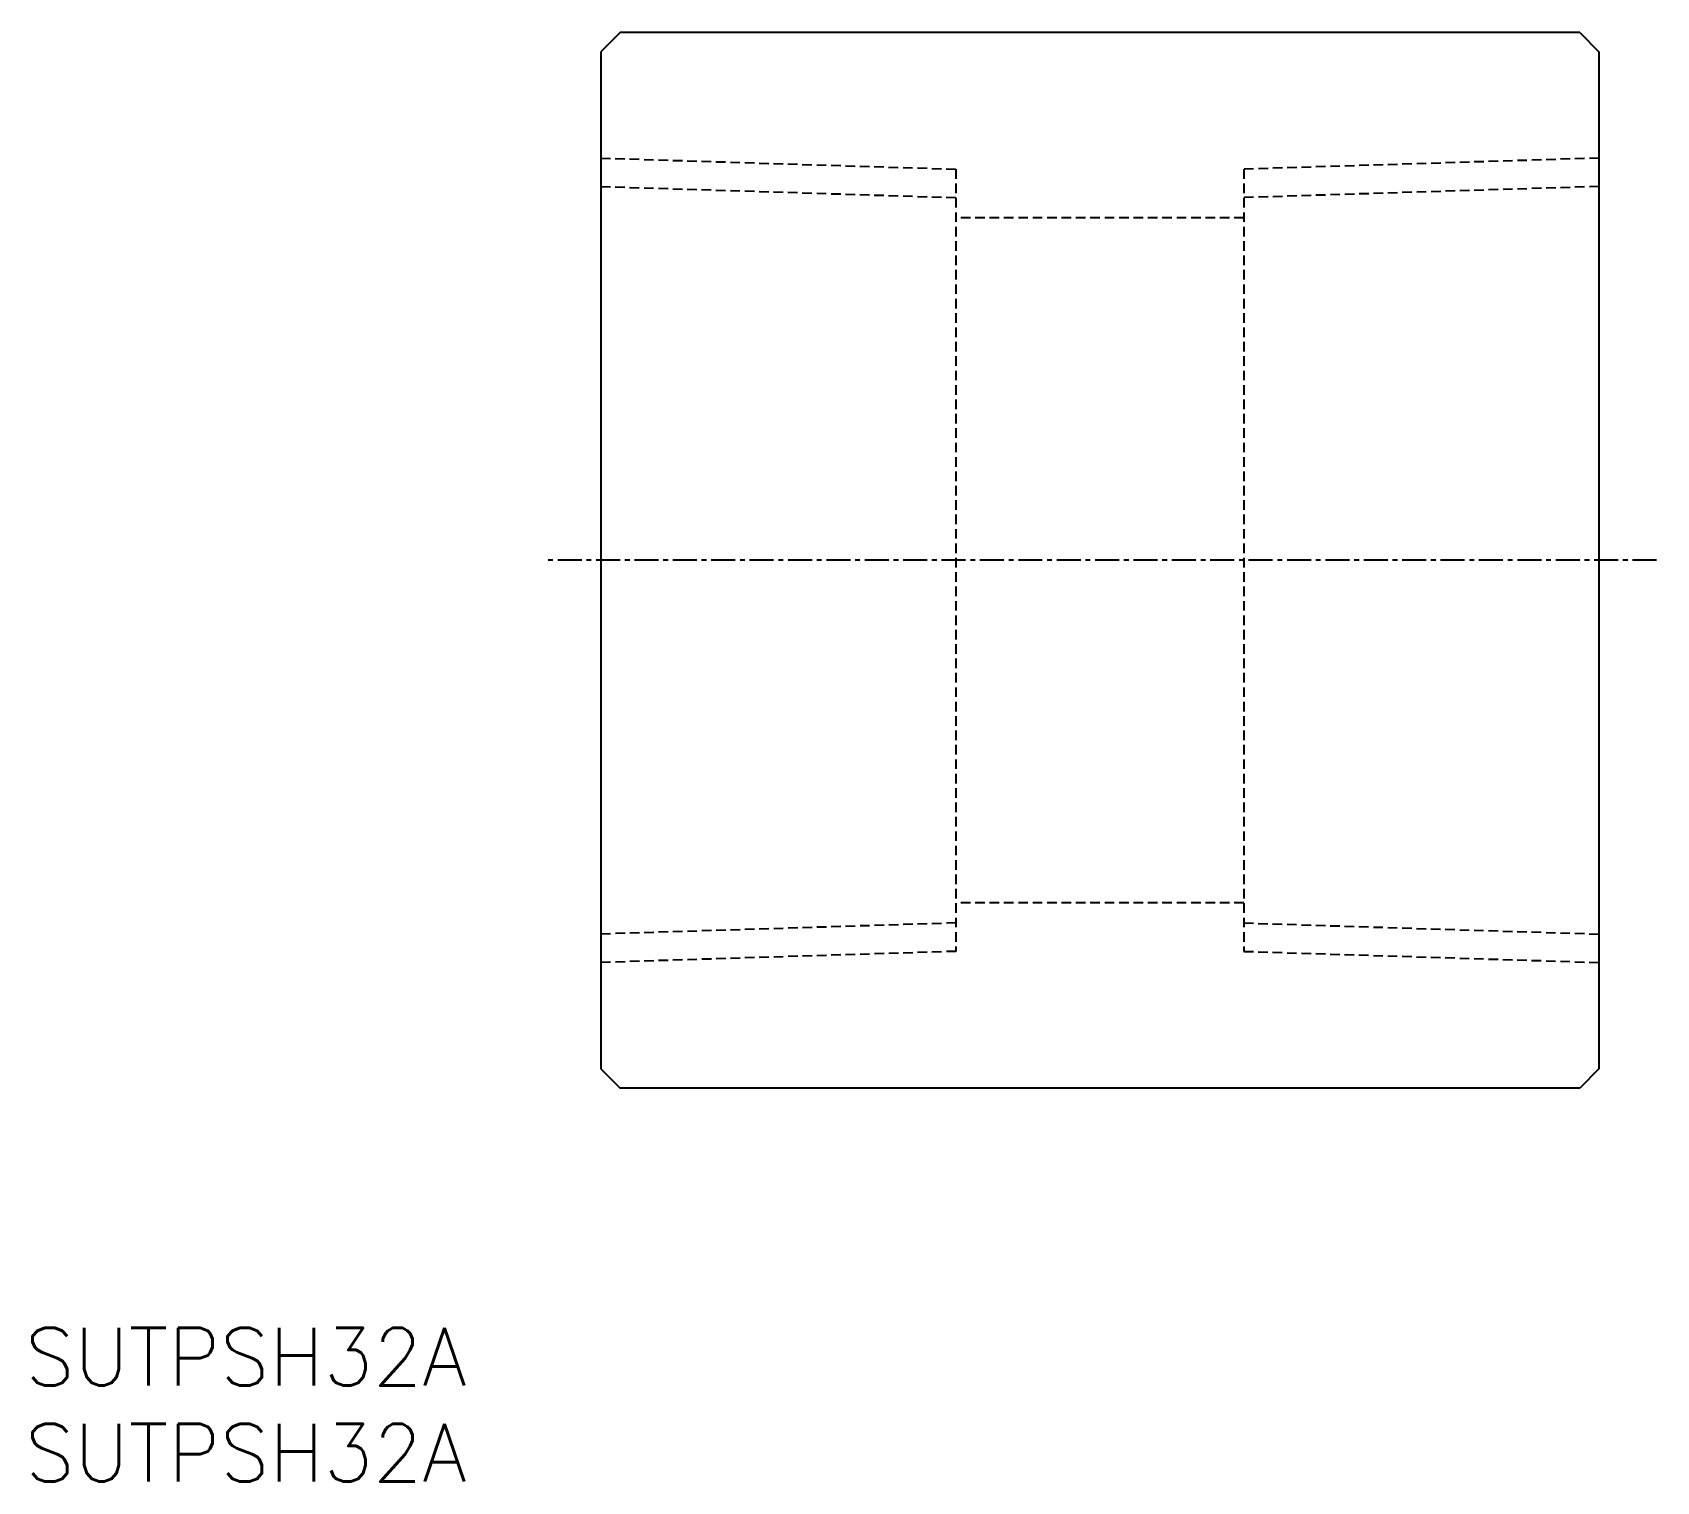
# Model space of a CAD drawing. Extents: x 0.4 to 85, y 0 to 75.5.
import ezdxf

# ---------------------------------------------------------------- set-up
doc = ezdxf.new("R2010")
doc.units = 0
doc.linetypes.add('CENTER', pattern=[2, 1.25, -0.25, 0.25, -0.25])
doc.linetypes.add('DASHED', pattern=[0.75, 0.5, -0.25])
doc.layers.get('0').update_dxf_attribs({"linetype": 'CONTINUOUS'})
doc.layers.add('CENTER', color=1, linetype='CENTER')
doc.styles.get("Standard").update_dxf_attribs({"font": 'txt.shx'})

# ---------------------------------------------------------------- blocks, each defined once
blk = doc.blocks.new('*U2')
at = {"color": 7, "linetype": 'CONTINUOUS'}
blk.add_text('SUTPSH32A', height=3, dxfattribs=at).set_placement((0, 0))
blk = doc.blocks.new('*U3')
at = {"color": 7, "linetype": 'CONTINUOUS'}
blk.add_text('SUTPSH32A', height=3, dxfattribs=at).set_placement((0, 5))

msp = doc.modelspace()

# ---------------------------------------------------------------- linework, layer by layer
at = {"color": 7, "linetype": 'CONTINUOUS'}
for p, q in [((31, 75.5), (30, 74.5)), ((81, 75.5), (31, 75.5)), ((81, 75.5), (82, 74.5)), ((30, 74.5), (30, 21.5)), ((82, 74.5), (82, 21.5)), ((30, 21.5), (31, 20.5)), ((82, 21.5), (81, 20.5)), ((81, 20.5), (31, 20.5))]:
    msp.add_line(p, q, dxfattribs=at)
at = {"color": 3, "linetype": 'DASHED'}
for p, q in [((30, 68.955), (48.5, 68.376875)), ((82, 68.955), (63.5, 68.376875)), ((48.5, 68.376875), (48.5, 27.623125)), ((63.5, 68.376875), (63.5, 27.623125)), ((30, 67.476), (48.5, 66.897875)), ((82, 67.476), (63.5, 66.897875)), ((63.5, 65.85), (48.5, 65.85)), ((63.5, 30.15), (48.5, 30.15)), ((48.5, 29.102125), (30, 28.524)), ((63.5, 29.102125), (82, 28.524)), ((48.5, 27.623125), (30, 27.045)), ((63.5, 27.623125), (82, 27.045))]:
    msp.add_line(p, q, dxfattribs=at)
at = {"layer": 'CENTER', "color": 1, "linetype": 'CENTER'}
msp.add_line((85, 48), (27, 48), dxfattribs=at)

# ---------------------------------------------------------------- block references
at = {"color": 7, "linetype": 'CONTINUOUS'}
for name in ['*U3', '*U2']:
    msp.add_blockref(name, (0, 0), dxfattribs=at)

doc.saveas('drawing.dxf')
